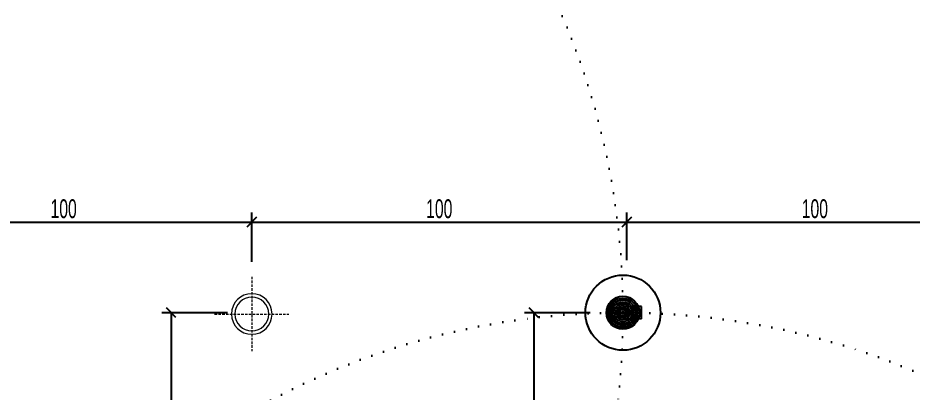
# Model space of a CAD drawing. Header units: millimetres. Extents: x 933584 to 974011, y 4545988 to 4553664.
# Drawn here: x 943600.9 to 943839, y 4552391.7 to 4552491.3 of the extents above; entities that cross this region are included whole.
import ezdxf

# ---------------------------------------------------------------- set-up
doc = ezdxf.new("R2010")
doc.units = ezdxf.units.MM
doc.header["$PDMODE"] = 35
doc.linetypes.add('( Hidden )', pattern=[0.375, 0.25, -0.125])
doc.linetypes.add('DOT2', pattern=[3.175, 0, -3.175])
doc.layers.get('0').update_dxf_attribs({"color": 255})
doc.layers.get('Defpoints').update_dxf_attribs({"color": 8})
for name, color, linetype in [('0-DMS-50', 143, 'Continuous'), ('_MSMEP_YT_SPRİNKLER-Details', 7, 'Continuous'), ('_MSMEP_YT_SPRİNKLER-Edge', 7, 'Continuous')]:
    doc.layers.add(name, color=color, linetype=linetype)
doc.layers.add('12-ONK_AYDINLATMA', color=1, linetype='Continuous', lineweight=5)
doc.layers.add('_MSMEP_YT_SPRİNKLER', color=1, linetype='Continuous', lineweight=30)
doc.styles.add('dim_romans_50', font='swissl.ttf', dxfattribs={"width": 0.6, "height": 5})
doc.dimstyles.new('ONK_dim 1_50', dxfattribs={"dimscale": 5, "dimtxt": 4, "dimasz": 0.5, "dimexe": 0.5, "dimexo": 0.5, "dimgap": 0.2, "dimtad": 1, "dimdec": 1, "dimrnd": 0.5, "dimzin": 9, "dimtxsty": 'dim_romans_50', "dimblk": 'OBLIQUE', "dimcen": 1, "dimclre": 256, "dimclrt": 256, "dimazin": 2, "dimtfac": 1, "dimtdec": 1, "dimtix": 1, "dimtmove": 2, "dimatfit": 3, "dimldrblk": 'OBLIQUE', "dimfxl": 3, "dimfxlon": 1, "dimarcsym": 0})

# ---------------------------------------------------------------- blocks, each defined once
blk = doc.blocks.new('*U1486')
at = {"layer": '_MSMEP_YT_SPRİNKLER-Details', "color": 1, "linetype": 'Continuous', "lineweight": -3}
for p, q in [((24500, 73133.6), (24491, 73133.6)), ((24491, 73133.6), (24497, 73133.6)), ((24500, 73133.6), (24491, 73133.6)), ((24491, 73133.6), (24497, 73133.6)), ((24497, 73133.6), (24497, 73133.6)), ((24497, 73133.6), (24503, 73133.6)), ((24497, 73133.6), (24497, 73133.6)), ((24497, 73133.6), (24503, 73133.6)), ((24509, 73133.6), (24500, 73133.6)), ((24509, 73133.6), (24500, 73133.6)), ((24503, 73133.6), (24503, 73133.6)), ((24503, 73133.6), (24509, 73133.6)), ((24503, 73133.6), (24503, 73133.6)), ((24503, 73133.6), (24509, 73133.6))]:
    blk.add_line(p, q, dxfattribs=at)
blk.add_circle((24500, 73133.6), 10, dxfattribs=at)
for major_axis in [(0, 100), (0, 43.9), (0, 38.9), (0, 33.9), (0, 28.9), (0, 23.9), (0, 18.9), (0, 13.9), (0, 8.95), (0, 3.95)]:
    blk.add_ellipse((24500, 73133.6), major_axis=major_axis, ratio=1, start_param=-1.570796, end_param=4.712389, dxfattribs=at)
blk = doc.blocks.new('*U1487')
at = {"layer": '_MSMEP_YT_SPRİNKLER-Details', "color": 7, "linetype": 'Continuous', "lineweight": -3}
blk.add_line((24500, 73133.6), (24500, 73133.6), dxfattribs=at)
blk = doc.blocks.new('*U1488')
at = {"layer": '_MSMEP_YT_SPRİNKLER-Edge', "color": 1, "linetype": 'Continuous', "lineweight": -3}
for p, q in [((24549.5, 73150.1), (24500, 73150.1)), ((24549.5, 73117.1), (24549.5, 73150.1)), ((24549.5, 73117.1), (24500, 73117.1))]:
    blk.add_line(p, q, dxfattribs=at)
blk = doc.blocks.new('12 lik sıva üstü aydınlatma')
at = {"linetype": '( Hidden )', "ltscale": 3}
for points in [[(5935.81, -154395.28), (5935.81, -154417.28)], [(5924.81, -154406.28), (5946.81, -154406.28)]]:
    blk.add_lwpolyline(points, dxfattribs=at)
for radius in [6, 5]:
    blk.add_circle((5935.81, -154406.28), radius)
blk = doc.blocks.new('_Oblique')
at = {"color": 0, "linetype": 'ByBlock', "lineweight": -2}
blk.add_line((-0.5, -0.5), (0.5, 0.5), dxfattribs=at)
blk = doc.blocks.new('*D1505')
at = {"layer": '0-DMS-50', "lineweight": -2}
for p, q in [((943563.04, 4552426.66), (943563.04, 4552439.47)), ((943663.21, 4552426.42), (943663.21, 4552439.47))]:
    blk.add_line(p, q, dxfattribs=at)
at = {"layer": '0-DMS-50', "color": 0, "lineweight": -2}
blk.add_line((943563.04, 4552436.97), (943663.21, 4552436.97), dxfattribs=at)
at = {"layer": 'Defpoints', "color": 0}
for p in [(943663.21, 4552436.97), (943563.04, 4552424.16), (943663.21, 4552423.92)]:
    blk.add_point(p, dxfattribs=at)
at = {"layer": '0-DMS-50', "color": 0, "linetype": 'ByBlock', "lineweight": -2, "xscale": 2.5, "yscale": 2.5, "zscale": 2.5, "rotation": 180}
blk.add_blockref('_Oblique', (943563.04, 4552436.97), dxfattribs=at)
at = {"layer": '0-DMS-50', "color": 0, "linetype": 'ByBlock', "lineweight": -2, "xscale": 2.5, "yscale": 2.5, "zscale": 2.5}
blk.add_blockref('_Oblique', (943663.21, 4552436.97), dxfattribs=at)
at = {"layer": '0-DMS-50', "insert": (943613.12, 4552440.47), "char_height": 5, "attachment_point": 5, "style": 'dim_romans_50'}
blk.add_mtext('100', dxfattribs=at)
blk = doc.blocks.new('*D1506')
at = {"layer": '0-DMS-50', "lineweight": -2}
for p, q in [((943663.21, 4552426.42), (943663.21, 4552439.47)), ((943763.04, 4552426.78), (943763.04, 4552439.47))]:
    blk.add_line(p, q, dxfattribs=at)
at = {"layer": '0-DMS-50', "color": 0, "lineweight": -2}
blk.add_line((943663.21, 4552436.97), (943763.04, 4552436.97), dxfattribs=at)
at = {"layer": 'Defpoints', "color": 0}
for p in [(943763.04, 4552436.97), (943763.04, 4552424.28), (943663.21, 4552423.92)]:
    blk.add_point(p, dxfattribs=at)
at = {"layer": '0-DMS-50', "color": 0, "linetype": 'ByBlock', "lineweight": -2, "xscale": 2.5, "yscale": 2.5, "zscale": 2.5, "rotation": 180}
blk.add_blockref('_Oblique', (943663.21, 4552436.97), dxfattribs=at)
at = {"layer": '0-DMS-50', "color": 0, "linetype": 'ByBlock', "lineweight": -2, "xscale": 2.5, "yscale": 2.5, "zscale": 2.5}
blk.add_blockref('_Oblique', (943763.04, 4552436.97), dxfattribs=at)
at = {"layer": '0-DMS-50', "insert": (943713.13, 4552440.47), "char_height": 5, "attachment_point": 5, "style": 'dim_romans_50'}
blk.add_mtext('100', dxfattribs=at)
blk = doc.blocks.new('*D1507')
at = {"layer": '0-DMS-50', "lineweight": -2}
for p, q in [((943763.04, 4552426.78), (943763.04, 4552439.47)), ((943863.21, 4552426.78), (943863.21, 4552439.47))]:
    blk.add_line(p, q, dxfattribs=at)
at = {"layer": '0-DMS-50', "color": 0, "lineweight": -2}
blk.add_line((943763.04, 4552436.97), (943863.21, 4552436.97), dxfattribs=at)
at = {"layer": 'Defpoints', "color": 0}
for p in [(943863.21, 4552436.97), (943763.04, 4552424.28), (943863.21, 4552424.28)]:
    blk.add_point(p, dxfattribs=at)
at = {"layer": '0-DMS-50', "color": 0, "linetype": 'ByBlock', "lineweight": -2, "xscale": 2.5, "yscale": 2.5, "zscale": 2.5, "rotation": 180}
blk.add_blockref('_Oblique', (943763.04, 4552436.97), dxfattribs=at)
at = {"layer": '0-DMS-50', "color": 0, "linetype": 'ByBlock', "lineweight": -2, "xscale": 2.5, "yscale": 2.5, "zscale": 2.5}
blk.add_blockref('_Oblique', (943863.21, 4552436.97), dxfattribs=at)
at = {"layer": '0-DMS-50', "insert": (943813.13, 4552440.47), "char_height": 5, "attachment_point": 5, "style": 'dim_romans_50'}
blk.add_mtext('100', dxfattribs=at)
blk = doc.blocks.new('*D1524')
at = {"layer": '0-DMS-50', "lineweight": -2}
for p, q in [((943656.76, 4552412.85), (943639.26, 4552412.85)), ((943656.76, 4552212.85), (943639.26, 4552212.85))]:
    blk.add_line(p, q, dxfattribs=at)
at = {"layer": '0-DMS-50', "color": 0, "lineweight": -2}
blk.add_line((943641.76, 4552412.85), (943641.76, 4552212.85), dxfattribs=at)
at = {"layer": 'Defpoints', "color": 0}
for p in [(943664.03, 4552412.85), (943641.76, 4552212.85), (943664.03, 4552212.85)]:
    blk.add_point(p, dxfattribs=at)
at = {"layer": '0-DMS-50', "color": 0, "linetype": 'ByBlock', "lineweight": -2, "xscale": 2.5, "yscale": 2.5, "zscale": 2.5}
for p, rotation in [((943641.76, 4552412.85), 90), ((943641.76, 4552212.85), 270)]:
    blk.add_blockref('_Oblique', p, dxfattribs=dict(at, rotation=rotation))
at = {"layer": '0-DMS-50', "insert": (943638.26, 4552312.85), "char_height": 5, "attachment_point": 5, "rotation": 90, "style": 'dim_romans_50'}
blk.add_mtext('200', dxfattribs=at)
blk = doc.blocks.new('*D1526')
at = {"layer": '0-DMS-50', "lineweight": -2}
for p, q in [((943753.3, 4552412.85), (943735.8, 4552412.85)), ((943753.3, 4552212.85), (943735.8, 4552212.85))]:
    blk.add_line(p, q, dxfattribs=at)
at = {"layer": '0-DMS-50', "color": 0, "lineweight": -2}
blk.add_line((943738.3, 4552412.85), (943738.3, 4552212.85), dxfattribs=at)
at = {"layer": 'Defpoints', "color": 0}
for p in [(943760.57, 4552412.85), (943738.3, 4552212.85), (943760.57, 4552212.85)]:
    blk.add_point(p, dxfattribs=at)
at = {"layer": '0-DMS-50', "color": 0, "linetype": 'ByBlock', "lineweight": -2, "xscale": 2.5, "yscale": 2.5, "zscale": 2.5}
for p, rotation in [((943738.3, 4552412.85), 90), ((943738.3, 4552212.85), 270)]:
    blk.add_blockref('_Oblique', p, dxfattribs=dict(at, rotation=rotation))
at = {"layer": '0-DMS-50', "insert": (943734.8, 4552312.85), "char_height": 5, "attachment_point": 5, "rotation": 90, "style": 'dim_romans_50'}
blk.add_mtext('200', dxfattribs=at)

msp = doc.modelspace()

# ---------------------------------------------------------------- linework, layer by layer
at = {"layer": '_MSMEP_YT_SPRİNKLER', "linetype": 'DOT2'}
for centre in [(943562.04, 4552412.85), (943762.04, 4552412.85), (943762.04, 4552212.85)]:
    msp.add_circle(centre, 200, dxfattribs=at)

# ---------------------------------------------------------------- block references
at = {"layer": '12-ONK_AYDINLATMA', "linetype": 'Continuous', "ltscale": 0.07, "xscale": -0.9, "yscale": 0.9, "zscale": 0.9, "rotation": 89.99999999999993}
msp.add_blockref('12 lik sıva üstü aydınlatma', (804697.56, 4557754.73), dxfattribs=at)
at = {"layer": '_MSMEP_YT_SPRİNKLER', "xscale": 0.1, "yscale": 0.1, "zscale": 0.1}
for name in ['*U1486', '*U1488', '*U1487']:
    msp.add_blockref(name, (941312.04, 4545099.49), dxfattribs=at)

# ---------------------------------------------------------------- dimensions: what is measured, and where the dimension line sits
at = {"layer": '0-DMS-50'}
for base, p1, p2, picture, middle in [((943663.21, 4552436.97), (943563.04, 4552424.16), (943663.21, 4552423.92), '*D1505', (943613.12, 4552440.47)), ((943763.04, 4552436.97), (943663.21, 4552423.92), (943763.04, 4552424.28), '*D1506', (943713.13, 4552440.47)), ((943863.21, 4552436.97), (943763.04, 4552424.28), (943863.21, 4552424.28), '*D1507', (943813.13, 4552440.47))]:
    dim = msp.add_linear_dim(base=base, p1=p1, p2=p2, angle=180, dimstyle='ONK_dim 1_50', dxfattribs=at)
    dim.commit()
    dim.dimension.update_dxf_attribs({"geometry": picture, "text_midpoint": middle})
for p1, p2, picture, middle in [((943664.03, 4552412.85), (943664.03, 4552212.85), '*D1524', (943638.26, 4552312.85)), ((943760.57, 4552412.85), (943760.57, 4552212.85), '*D1526', (943734.8, 4552312.85))]:
    dim = msp.add_aligned_dim(p1=p1, p2=p2, distance=-22.27, dimstyle='ONK_dim 1_50', dxfattribs=at)
    dim.commit()
    dim.dimension.update_dxf_attribs({"geometry": picture, "text_midpoint": middle})

doc.saveas('drawing.dxf')
